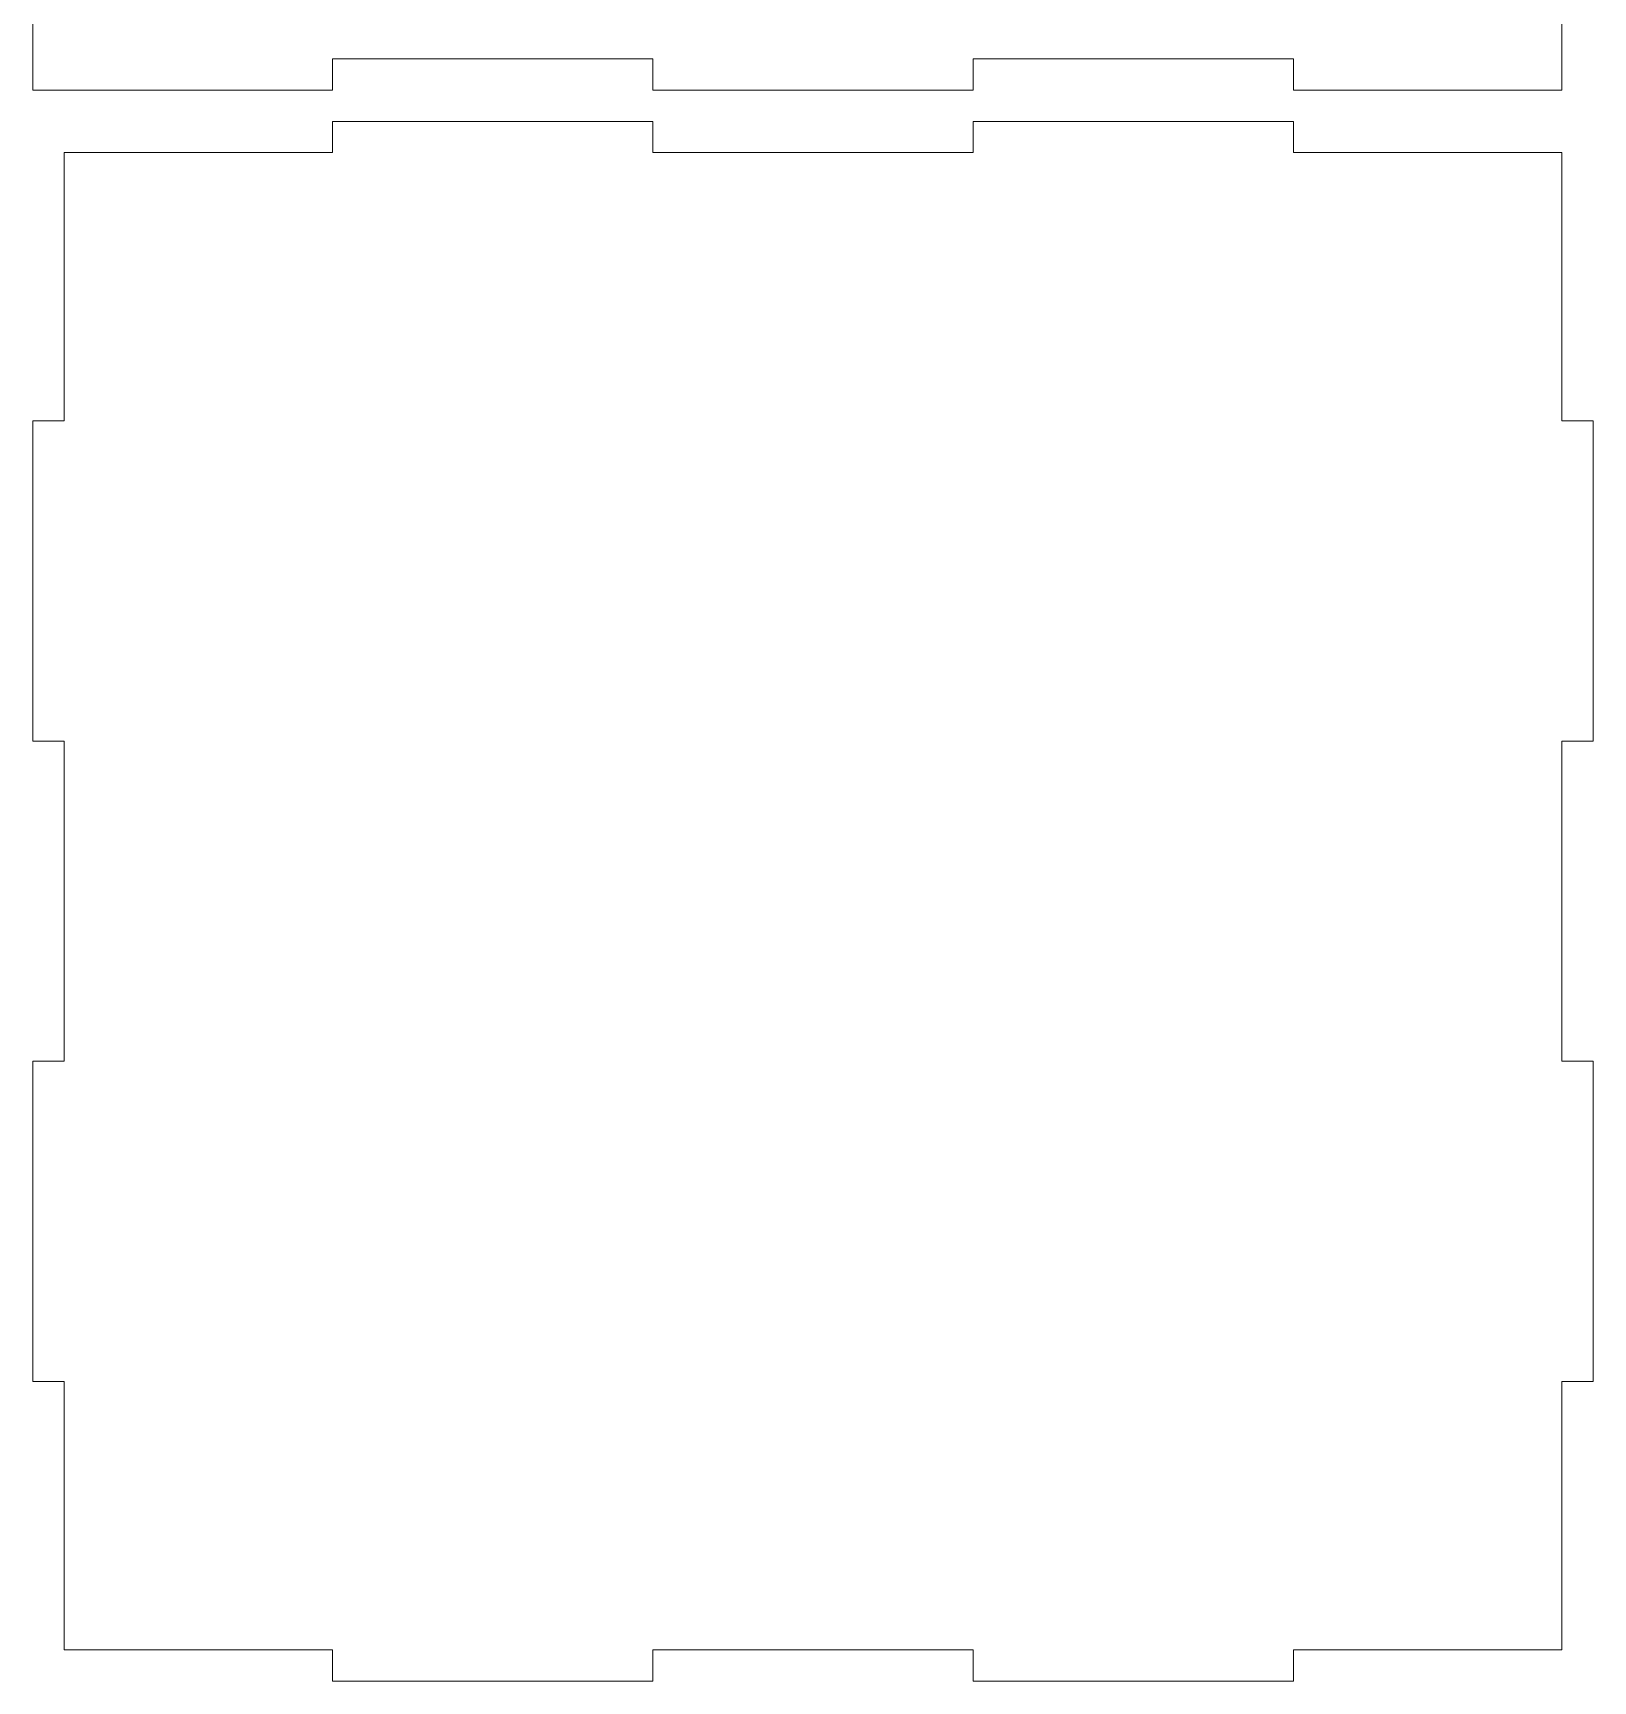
# Model space of a CAD drawing. Header units: millimetres. Extents: x -904 to -594, y -165 to 165.
# Drawn here: x -743.7 to -593.7, y -165 to -6.5 of the extents above; entities that cross this region are included whole.
import ezdxf

# ---------------------------------------------------------------- set-up
doc = ezdxf.new("R2010")
doc.units = ezdxf.units.MM
doc.header["$MEASUREMENT"] = 0
doc.layers.add('Camada 1', color=7, linetype='Continuous')

msp = doc.modelspace()

# ---------------------------------------------------------------- linework, layer by layer
at = {"layer": 'Camada 1', "color": 250, "lineweight": 9}
msp.add_open_spline([(-714.8542, -9), (-714.8542, -9), (-714.8542, -12), (-714.8542, -12), (-714.8542, -12), (-714.8542, -12), (-743.6542, -12), (-743.6542, -12), (-743.6542, -12), (-743.6542, -12), (-743.6542, 7), (-743.6542, 7), (-743.6542, 7), (-743.6542, 7), (-740.6542, 7), (-740.6542, 7), (-740.6542, 7), (-740.6542, 7), (-740.6542, 26), (-740.6542, 26), (-740.6542, 26), (-740.6542, 26), (-743.6542, 26), (-743.6542, 26), (-743.6542, 26), (-743.6542, 26), (-743.6542, 45), (-743.6542, 45), (-743.6542, 45), (-743.6542, 45), (-596.6542, 45), (-596.6542, 45), (-596.6542, 45), (-596.6542, 45), (-596.6542, 26), (-596.6542, 26), (-596.6542, 26), (-596.6542, 26), (-593.6542, 26), (-593.6542, 26), (-593.6542, 26), (-593.6542, 26), (-593.6542, 7), (-593.6542, 7), (-593.6542, 7), (-593.6542, 7), (-596.6542, 7), (-596.6542, 7), (-596.6542, 7), (-596.6542, 7), (-596.6542, -12), (-596.6542, -12), (-596.6542, -12), (-596.6542, -12), (-622.4542, -12), (-622.4542, -12), (-622.4542, -12), (-622.4542, -12), (-622.4542, -9), (-622.4542, -9), (-622.4542, -9), (-635.1238, -9), (-641.4115, -9), (-653.2542, -9), (-653.2542, -9), (-653.2542, -9), (-653.2542, -12), (-653.2542, -12), (-653.2542, -12), (-653.2542, -12), (-684.0542, -12), (-684.0542, -12), (-684.0542, -12), (-684.0542, -12), (-684.0542, -9), (-684.0542, -9), (-684.0542, -9), (-695.8969, -9), (-702.1847, -9), (-714.8542, -9)], degree=3, knots=[0, 0, 0, 0, 0.04761905, 0.04761905, 0.04761905, 0.04761905, 0.0952381, 0.0952381, 0.0952381, 0.0952381, 0.14285714, 0.14285714, 0.14285714, 0.14285714, 0.19047619, 0.19047619, 0.19047619, 0.19047619, 0.23809524, 0.23809524, 0.23809524, 0.23809524, 0.28571429, 0.28571429, 0.28571429, 0.28571429, 0.33333333, 0.33333333, 0.33333333, 0.33333333, 0.38095238, 0.38095238, 0.38095238, 0.38095238, 0.42857143, 0.42857143, 0.42857143, 0.42857143, 0.47619048, 0.47619048, 0.47619048, 0.47619048, 0.52380952, 0.52380952, 0.52380952, 0.52380952, 0.57142857, 0.57142857, 0.57142857, 0.57142857, 0.61904762, 0.61904762, 0.61904762, 0.61904762, 0.66666667, 0.66666667, 0.66666667, 0.66666667, 0.71428571, 0.71428571, 0.71428571, 0.71428571, 0.76190476, 0.76190476, 0.76190476, 0.76190476, 0.80952381, 0.80952381, 0.80952381, 0.80952381, 0.85714286, 0.85714286, 0.85714286, 0.85714286, 0.9047619, 0.9047619, 0.9047619, 0.9047619, 1, 1, 1, 1], dxfattribs=at)
at = {"layer": 'Camada 1', "color": 250, "lineweight": 20}
msp.add_open_spline([(-740.6542, -18), (-740.6542, -18), (-714.8542, -18), (-714.8542, -18), (-714.8542, -18), (-714.8542, -18), (-714.8542, -15), (-714.8542, -15), (-714.8542, -15), (-714.8542, -15), (-684.0542, -15), (-684.0542, -15), (-684.0542, -15), (-684.0542, -15), (-684.0542, -18), (-684.0542, -18), (-684.0542, -18), (-684.0542, -18), (-653.2542, -18), (-653.2542, -18), (-653.2542, -18), (-653.2542, -18), (-653.2542, -15), (-653.2542, -15), (-653.2542, -15), (-653.2542, -15), (-622.4542, -15), (-622.4542, -15), (-622.4542, -15), (-622.4542, -15), (-622.4542, -18), (-622.4542, -18), (-622.4542, -18), (-622.4542, -18), (-596.6542, -18), (-596.6542, -18), (-596.6542, -18), (-596.6542, -18), (-596.6542, -43.8), (-596.6542, -43.8), (-596.6542, -43.8), (-596.6542, -43.8), (-593.6542, -43.8), (-593.6542, -43.8), (-593.6542, -43.8), (-593.6542, -43.8), (-593.6542, -74.6), (-593.6542, -74.6), (-593.6542, -74.6), (-593.6542, -74.6), (-596.6542, -74.6), (-596.6542, -74.6), (-596.6542, -74.6), (-596.6542, -74.6), (-596.6542, -105.4), (-596.6542, -105.4), (-596.6542, -105.4), (-596.6542, -105.4), (-593.6542, -105.4), (-593.6542, -105.4), (-593.6542, -105.4), (-593.6542, -105.4), (-593.6542, -136.2), (-593.6542, -136.2), (-593.6542, -136.2), (-593.6542, -136.2), (-596.6542, -136.2), (-596.6542, -136.2), (-596.6542, -136.2), (-596.6542, -136.2), (-596.6542, -162), (-596.6542, -162), (-596.6542, -162), (-596.6542, -162), (-622.4542, -162), (-622.4542, -162), (-622.4542, -162), (-622.4542, -162), (-622.4542, -165), (-622.4542, -165), (-622.4542, -165), (-622.4542, -165), (-653.2542, -165), (-653.2542, -165), (-653.2542, -165), (-653.2542, -165), (-653.2542, -162), (-653.2542, -162), (-653.2542, -162), (-653.2542, -162), (-684.0542, -162), (-684.0542, -162), (-684.0542, -162), (-684.0542, -162), (-684.0542, -165), (-684.0542, -165), (-684.0542, -165), (-684.0542, -165), (-714.8542, -165), (-714.8542, -165), (-714.8542, -165), (-714.8542, -165), (-714.8542, -162), (-714.8542, -162), (-714.8542, -162), (-714.8542, -162), (-740.6542, -162), (-740.6542, -162), (-740.6542, -162), (-740.6542, -162), (-740.6542, -136.2), (-740.6542, -136.2), (-740.6542, -136.2), (-740.6542, -136.2), (-743.6542, -136.2), (-743.6542, -136.2), (-743.6542, -136.2), (-743.6542, -136.2), (-743.6542, -105.4), (-743.6542, -105.4), (-743.6542, -105.4), (-743.6542, -105.4), (-740.6542, -105.4), (-740.6542, -105.4), (-740.6542, -105.4), (-740.6542, -105.4), (-740.6542, -74.6), (-740.6542, -74.6), (-740.6542, -74.6), (-740.6542, -74.6), (-743.6542, -74.6), (-743.6542, -74.6), (-743.6542, -74.6), (-743.6542, -74.6), (-743.6542, -43.8), (-743.6542, -43.8), (-743.6542, -43.8), (-743.6542, -43.8), (-740.6542, -43.8), (-740.6542, -43.8), (-740.6542, -43.8), (-740.6542, -43.8), (-740.6542, -18), (-740.6542, -18)], degree=3, knots=[0, 0, 0, 0, 0.02702703, 0.02702703, 0.02702703, 0.02702703, 0.05405405, 0.05405405, 0.05405405, 0.05405405, 0.08108108, 0.08108108, 0.08108108, 0.08108108, 0.10810811, 0.10810811, 0.10810811, 0.10810811, 0.13513514, 0.13513514, 0.13513514, 0.13513514, 0.16216216, 0.16216216, 0.16216216, 0.16216216, 0.18918919, 0.18918919, 0.18918919, 0.18918919, 0.21621622, 0.21621622, 0.21621622, 0.21621622, 0.24324324, 0.24324324, 0.24324324, 0.24324324, 0.27027027, 0.27027027, 0.27027027, 0.27027027, 0.2972973, 0.2972973, 0.2972973, 0.2972973, 0.32432432, 0.32432432, 0.32432432, 0.32432432, 0.35135135, 0.35135135, 0.35135135, 0.35135135, 0.37837838, 0.37837838, 0.37837838, 0.37837838, 0.40540541, 0.40540541, 0.40540541, 0.40540541, 0.43243243, 0.43243243, 0.43243243, 0.43243243, 0.45945946, 0.45945946, 0.45945946, 0.45945946, 0.48648649, 0.48648649, 0.48648649, 0.48648649, 0.51351351, 0.51351351, 0.51351351, 0.51351351, 0.54054054, 0.54054054, 0.54054054, 0.54054054, 0.56756757, 0.56756757, 0.56756757, 0.56756757, 0.59459459, 0.59459459, 0.59459459, 0.59459459, 0.62162162, 0.62162162, 0.62162162, 0.62162162, 0.64864865, 0.64864865, 0.64864865, 0.64864865, 0.67567568, 0.67567568, 0.67567568, 0.67567568, 0.7027027, 0.7027027, 0.7027027, 0.7027027, 0.72972973, 0.72972973, 0.72972973, 0.72972973, 0.75675676, 0.75675676, 0.75675676, 0.75675676, 0.78378378, 0.78378378, 0.78378378, 0.78378378, 0.81081081, 0.81081081, 0.81081081, 0.81081081, 0.83783784, 0.83783784, 0.83783784, 0.83783784, 0.86486486, 0.86486486, 0.86486486, 0.86486486, 0.89189189, 0.89189189, 0.89189189, 0.89189189, 0.91891892, 0.91891892, 0.91891892, 0.91891892, 0.94594595, 0.94594595, 0.94594595, 0.94594595, 1, 1, 1, 1], dxfattribs=at)

doc.saveas('drawing.dxf')
